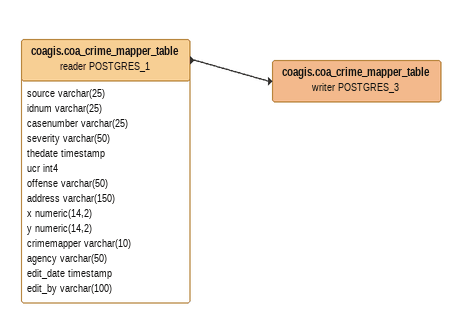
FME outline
coagis.coa_crime_mapper_table (reader POSTGRES_1)
    attributes: source varchar(25), idnum varchar(25), casenumber varchar(25), severity varchar(50), thedate timestamp, ucr int4, offense varchar(50), address varchar(150), x numeric(14,2), y numeric(14,2), crimemapper varchar(10), agency varchar(50), edit_date timestamp, edit_by varchar(100)
    -> coagis.coa_crime_mapper_table (writer POSTGRES_3)
coagis.coa_crime_mapper_table (writer POSTGRES_3)
